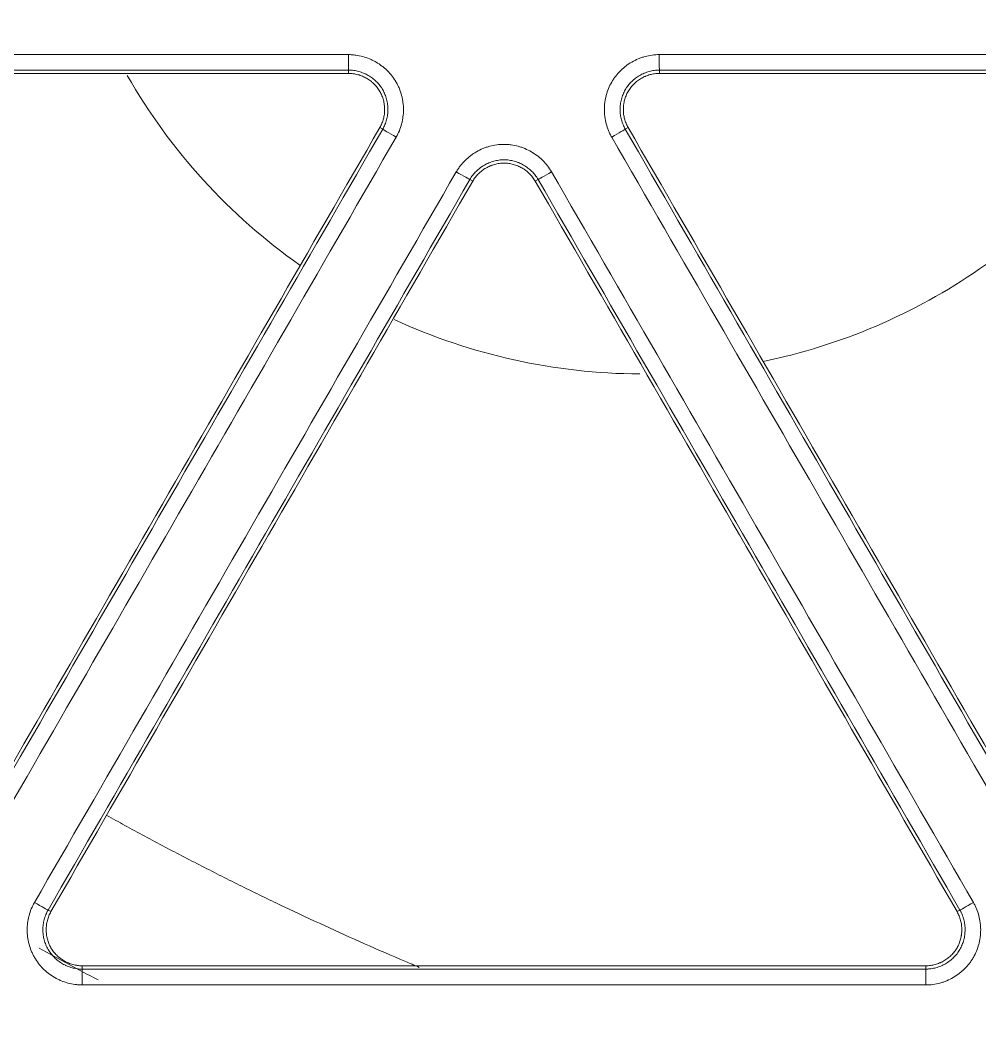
# Model space of a CAD drawing. Header units: inches. Extents: x 405346 to 489838, y -25612 to 14934.
# Drawn here: x 467194.61 to 467223.69, y 4229.95 to 4260.79 of the extents above; entities that cross this region are included whole.
import ezdxf

# ---------------------------------------------------------------- set-up
doc = ezdxf.new("R2010")
doc.units = ezdxf.units.IN
doc.header["$LTSCALE"] = 200
doc.header["$MEASUREMENT"] = 0
doc.layers.add('SS-EQ', color=2, linetype='Continuous', lineweight=20)

# ---------------------------------------------------------------- blocks, each defined once
blk = doc.blocks.new('4way무풍')
at = {"layer": 'SS-EQ'}
for p, q in [((-39.708, -62.242), (-39.708, -62.142)), ((-30.286, -62.142), (-30.286, -62.242)), ((-38.673, -63.933), (-38.76, -63.883)), ((-31.233, -63.883), (-31.32, -63.933)), ((-35.944, -65.509), (-36.031, -65.459)), ((-33.962, -65.459), (-34.049, -65.509)), ((-48.818, -87.607), (-48.732, -87.657)), ((-21.262, -87.657), (-21.175, -87.607)), ((-47.784, -89.299), (-47.784, -89.399)), ((-22.209, -89.399), (-22.209, -89.299))]:
    blk.add_line(p, q, dxfattribs=at)
for centre, radius, start, end in [((-30.8, -53.348), 18.006, 209.8416, 234.7838), ((-9.815, -83.772), 18.954, 83.3178, 124.5963), ((-30.8, -53.348), 18.006, 281.7312, 304.5963), ((-30.8, -53.348), 18.006, 245.307, 269.7385)]:
    blk.add_arc(centre, radius, start, end, dxfattribs=at)
for centre, major_axis, ratio, start_param, end_param in [((-39.708, -61.668), (0, 0.474), 0.006038, 1.581168, 3.106685), ((-30.286, -61.668), (0, 0.474), 0.004562, 1.581364, 3.106686), ((-38.263, -64.17), (0.41, -0.237), 0.012278, 3.176502, 4.712837), ((-31.73, -64.17), (-0.41, -0.237), 0.007153, 1.561195, 3.106685), ((-36.441, -65.222), (-0.41, 0.237), 0.012325, 1.571627, 3.106683), ((-33.552, -65.222), (0.41, 0.237), 0.007159, 3.1765, 4.702486), ((-49.228, -87.37), (0.41, -0.237), 0.016272, 4.713983, 6.248274), ((-20.765, -87.37), (0.41, 0.237), 0.01211, 3.176502, 4.702204), ((-47.784, -89.872), (0, 0.474), 0.00646, 0.034924, 1.586223), ((-22.209, -89.872), (0, 0.474), 0.002922, 0.034907, 1.586852)]:
    blk.add_ellipse(centre, major_axis=major_axis, ratio=ratio, start_param=start_param, end_param=end_param, dxfattribs=at)
for points, knots in [([(-0.032, -346.294), (-6.969, -346.294), (-13.906, -346.294), (-27.78, -346.294), (-34.717, -346.294), (-55.528, -346.294), (-69.403, -346.294), (-97.151, -346.294), (-111.025, -346.294), (-138.774, -346.294), (-152.648, -346.294), (-180.396, -346.294), (-194.27, -346.294), (-215.082, -346.294), (-222.019, -346.294), (-235.893, -346.294), (-242.83, -346.294), (-253.236, -346.294), (-256.704, -346.293), (-263.641, -346.293), (-267.11, -346.294), (-272.313, -346.294), (-274.047, -346.294), (-276.648, -346.294), (-277.515, -346.294), (-279.25, -346.294), (-280.117, -346.293), (-281.418, -346.293), (-281.851, -346.293), (-282.718, -346.293), (-283.152, -346.293), (-283.802, -346.293), (-284.019, -346.294), (-284.453, -346.294), (-284.669, -346.294), (-285.103, -346.294), (-285.32, -346.293), (-285.753, -346.291), (-285.97, -346.288), (-286.62, -346.277), (-287.053, -346.265), (-287.92, -346.232), (-288.353, -346.21), (-289.653, -346.133), (-290.519, -346.062), (-291.817, -345.929), (-292.25, -345.88), (-292.899, -345.799), (-293.116, -345.771), (-293.548, -345.713), (-294.627, -345.561), (-295.697, -345.382), (-298.249, -344.898), (-299.929, -344.504), (-302.417, -343.81), (-304.065, -343.313), (-305.692, -342.746), (-308.116, -341.843), (-309.711, -341.172), (-311.481, -340.336), (-311.677, -340.242), (-312.069, -340.051), (-312.265, -339.955), (-312.85, -339.663), (-313.238, -339.464), (-314.393, -338.857), (-315.91, -338.018), (-317.384, -337.119), (-318.837, -336.19), (-319.553, -335.711), (-320.962, -334.724), (-322.351, -333.708), (-324.369, -332.095), (-326.323, -330.394), (-327.582, -329.2), (-328.355, -328.435), (-328.586, -328.204), (-328.815, -327.971), (-328.968, -327.815), (-329.044, -327.737), (-329.423, -327.345), (-329.723, -327.029), (-330.61, -326.073), (-331.762, -324.777), (-333.398, -322.77), (-334.43, -321.391), (-335.932, -319.291), (-336.873, -317.851), (-338.196, -315.627), (-339.047, -314.124), (-339.838, -312.58), (-340.313, -311.601), (-340.454, -311.306), (-340.593, -311.01), (-340.685, -310.813), (-340.731, -310.713), (-340.958, -310.218), (-341.135, -309.821), (-341.654, -308.624), (-342.309, -307.019), (-343.186, -304.583), (-343.7, -302.939), (-344.419, -300.46), (-344.828, -298.788), (-345.336, -296.251), (-345.487, -295.401), (-345.755, -293.691), (-345.871, -292.831), (-345.994, -291.749), (-346.017, -291.533), (-346.062, -291.099), (-346.083, -290.882), (-346.143, -290.23), (-346.178, -289.796), (-346.239, -288.927), (-346.265, -288.493), (-346.307, -287.624), (-346.324, -287.19), (-346.342, -286.538), (-346.347, -286.321), (-346.354, -285.886), (-346.356, -285.669), (-346.359, -285.235), (-346.359, -285.017), (-346.359, -284.583), (-346.359, -284.366), (-346.358, -283.714), (-346.358, -283.28), (-346.358, -282.411), (-346.358, -281.976), (-346.358, -280.673), (-346.358, -279.804), (-346.359, -278.066), (-346.359, -277.197), (-346.359, -274.59), (-346.359, -272.852), (-346.358, -264.163), (-346.358, -257.211), (-346.359, -236.356), (-346.359, -222.453), (-346.359, -194.646), (-346.359, -180.743), (-346.359, -152.936), (-346.359, -139.033), (-346.359, -111.226), (-346.359, -69.517), (-346.359, -27.807), (-346.359, 0)], [0, 0, 0, 0, 0.03125, 0.03125, 0.0625, 0.0625, 0.125, 0.125, 0.1875, 0.1875, 0.25, 0.25, 0.3125, 0.3125, 0.34375, 0.34375, 0.375, 0.375, 0.390625, 0.390625, 0.40625, 0.40625, 0.414063, 0.414063, 0.417969, 0.417969, 0.421875, 0.421875, 0.423828, 0.423828, 0.425781, 0.425781, 0.426758, 0.426758, 0.427734, 0.427734, 0.428711, 0.428711, 0.429688, 0.429688, 0.431641, 0.431641, 0.433594, 0.433594, 0.4375, 0.4375, 0.439453, 0.439453, 0.44043, 0.44043, 0.441406, 0.445313, 0.445313, 0.453125, 0.453125, 0.457031, 0.460938, 0.460938, 0.46875, 0.46875, 0.469727, 0.469727, 0.470703, 0.470703, 0.472656, 0.472656, 0.476563, 0.480469, 0.480469, 0.484375, 0.484375, 0.488281, 0.492188, 0.496094, 0.5, 0.5, 0.500977, 0.501465, 0.501465, 0.501953, 0.501953, 0.503906, 0.503906, 0.507813, 0.511719, 0.515625, 0.515625, 0.523438, 0.523438, 0.527344, 0.53125, 0.53125, 0.532227, 0.532715, 0.532715, 0.533203, 0.533203, 0.535156, 0.535156, 0.539063, 0.542969, 0.546875, 0.546875, 0.554688, 0.554688, 0.558594, 0.558594, 0.5625, 0.5625, 0.563477, 0.563477, 0.564453, 0.564453, 0.566406, 0.566406, 0.568359, 0.568359, 0.570313, 0.570313, 0.571289, 0.571289, 0.572266, 0.572266, 0.573242, 0.573242, 0.574219, 0.574219, 0.576172, 0.576172, 0.578125, 0.578125, 0.582031, 0.582031, 0.585938, 0.585938, 0.59375, 0.59375, 0.625, 0.625, 0.6875, 0.6875, 0.75, 0.75, 0.8125, 0.8125, 0.875, 1, 1, 1, 1]), ([(-345.164, 0), (-345.164, -27.72), (-345.163, -69.3), (-345.162, -110.879), (-345.161, -138.599), (-345.16, -152.459), (-345.158, -180.179), (-345.157, -194.038), (-345.154, -221.758), (-345.152, -235.618), (-345.147, -256.408), (-345.146, -263.338), (-345.145, -272), (-345.144, -273.733), (-345.144, -276.331), (-345.144, -277.198), (-345.143, -278.93), (-345.142, -279.796), (-345.142, -281.096), (-345.141, -281.529), (-345.141, -282.395), (-345.141, -282.828), (-345.141, -283.694), (-345.141, -284.128), (-345.14, -284.777), (-345.139, -284.994), (-345.136, -285.427), (-345.134, -285.643), (-345.124, -286.293), (-345.113, -286.726), (-345.08, -287.592), (-345.06, -288.025), (-345.009, -288.891), (-344.978, -289.324), (-344.926, -289.973), (-344.898, -290.298), (-344.868, -290.623), (-344.847, -290.839), (-344.836, -290.947), (-344.736, -291.92), (-344.629, -292.78), (-344.379, -294.49), (-344.236, -295.341), (-343.754, -297.876), (-343.361, -299.547), (-342.665, -302.025), (-342.166, -303.667), (-341.312, -306.101), (-340.67, -307.704), (-340.162, -308.899), (-339.901, -309.494), (-339.629, -310.087), (-339.446, -310.481), (-339.353, -310.678), (-338.885, -311.657), (-338.495, -312.43), (-337.684, -313.955), (-337.263, -314.706), (-336.391, -316.189), (-335.94, -316.919), (-335.007, -318.36), (-334.525, -319.069), (-333.532, -320.468), (-332.508, -321.846), (-330.881, -323.85), (-329.735, -325.144), (-328.853, -326.098), (-328.555, -326.413), (-328.177, -326.804), (-328.101, -326.882), (-327.949, -327.038), (-327.721, -327.27), (-327.491, -327.501), (-326.721, -328.264), (-325.466, -329.454), (-323.518, -331.15), (-321.504, -332.756), (-320.119, -333.767), (-318.711, -334.749), (-317.997, -335.224), (-316.546, -336.146), (-315.81, -336.593), (-314.315, -337.455), (-313.557, -337.871), (-312.595, -338.371), (-312.305, -338.52), (-312.014, -338.667), (-311.819, -338.764), (-311.722, -338.813), (-311.235, -339.053), (-310.844, -339.241), (-309.666, -339.791), (-308.875, -340.139), (-307.283, -340.8), (-305.68, -341.425), (-303.244, -342.258), (-301.598, -342.743), (-299.114, -343.417), (-297.436, -343.797), (-294.888, -344.259), (-294.033, -344.395), (-292.957, -344.543), (-292.742, -344.571), (-292.31, -344.625), (-291.663, -344.704), (-291.015, -344.771), (-289.72, -344.892), (-288.856, -344.954), (-287.56, -345.019), (-287.128, -345.036), (-286.48, -345.054), (-286.264, -345.059), (-285.831, -345.067), (-285.615, -345.069), (-285.183, -345.073), (-284.967, -345.074), (-284.534, -345.075), (-284.318, -345.075), (-283.67, -345.076), (-283.237, -345.076), (-282.589, -345.076), (-282.373, -345.076), (-281.94, -345.076), (-281.724, -345.076), (-281.075, -345.076), (-280.643, -345.077), (-279.346, -345.077), (-278.481, -345.078), (-276.752, -345.079), (-275.887, -345.079), (-273.293, -345.079), (-271.563, -345.08), (-262.916, -345.081), (-255.998, -345.082), (-242.162, -345.085), (-235.244, -345.086), (-221.408, -345.089), (-214.49, -345.09), (-193.736, -345.092), (-179.9, -345.094), (-152.228, -345.096), (-138.392, -345.096), (-110.72, -345.097), (-96.884, -345.098), (-69.212, -345.098), (-55.376, -345.099), (-34.622, -345.099), (-27.704, -345.099), (-13.868, -345.099), (-6.95, -345.099), (-0.032, -345.099)], [0, 0, 0, 0, 0.125, 0.1875, 0.1875, 0.25, 0.25, 0.3125, 0.3125, 0.375, 0.375, 0.40625, 0.40625, 0.414063, 0.414063, 0.417969, 0.417969, 0.421875, 0.421875, 0.423828, 0.423828, 0.425781, 0.425781, 0.427734, 0.427734, 0.428711, 0.428711, 0.429688, 0.429688, 0.431641, 0.431641, 0.433594, 0.433594, 0.435547, 0.435547, 0.436523, 0.437012, 0.437012, 0.4375, 0.4375, 0.441406, 0.441406, 0.445313, 0.445313, 0.453125, 0.453125, 0.457031, 0.460938, 0.464844, 0.464844, 0.466797, 0.467773, 0.467773, 0.46875, 0.46875, 0.472656, 0.472656, 0.476563, 0.476563, 0.480469, 0.480469, 0.484375, 0.484375, 0.488281, 0.492188, 0.496094, 0.496094, 0.498047, 0.498047, 0.498535, 0.498535, 0.499023, 0.5, 0.5, 0.503906, 0.507813, 0.511719, 0.515625, 0.515625, 0.519531, 0.519531, 0.523438, 0.523438, 0.527344, 0.527344, 0.52832, 0.528809, 0.528809, 0.529297, 0.529297, 0.53125, 0.53125, 0.535156, 0.535156, 0.539063, 0.542969, 0.546875, 0.546875, 0.554688, 0.554688, 0.558594, 0.558594, 0.55957, 0.55957, 0.560547, 0.5625, 0.5625, 0.566406, 0.566406, 0.568359, 0.568359, 0.569336, 0.569336, 0.570313, 0.570313, 0.571289, 0.571289, 0.572266, 0.572266, 0.574219, 0.574219, 0.575195, 0.575195, 0.576172, 0.576172, 0.578125, 0.578125, 0.582031, 0.582031, 0.585938, 0.585938, 0.59375, 0.59375, 0.625, 0.625, 0.65625, 0.65625, 0.6875, 0.6875, 0.75, 0.75, 0.8125, 0.8125, 0.875, 0.875, 0.9375, 0.9375, 0.96875, 0.96875, 1, 1, 1, 1]), ([(-39.71, -61.673), (-39.674, -61.673), (-39.637, -61.674), (-39.564, -61.679), (-39.528, -61.683), (-39.419, -61.698), (-39.278, -61.727), (-39.14, -61.774), (-39.056, -61.809), (-39.039, -61.817), (-39.006, -61.832), (-38.956, -61.856), (-38.908, -61.881), (-38.814, -61.936), (-38.754, -61.976), (-38.667, -62.042), (-38.639, -62.065), (-38.598, -62.101), (-38.584, -62.113), (-38.557, -62.138), (-38.544, -62.151), (-38.479, -62.215), (-38.383, -62.324), (-38.302, -62.444), (-38.248, -62.539), (-38.23, -62.572), (-38.198, -62.637), (-38.183, -62.67), (-38.142, -62.771), (-38.119, -62.84), (-38.091, -62.945), (-38.083, -62.98), (-38.073, -63.034), (-38.07, -63.052), (-38.064, -63.088), (-38.061, -63.106), (-38.049, -63.197), (-38.04, -63.342), (-38.049, -63.486), (-38.061, -63.577), (-38.064, -63.595), (-38.07, -63.631), (-38.073, -63.649), (-38.083, -63.703), (-38.091, -63.738), (-38.119, -63.844), (-38.142, -63.912), (-38.197, -64.046), (-38.229, -64.112), (-38.266, -64.175)], [0, 0, 0, 0, 0.03125, 0.03125, 0.0625, 0.0625, 0.125, 0.1875, 0.1875, 0.203125, 0.203125, 0.21875, 0.25, 0.25, 0.3125, 0.3125, 0.34375, 0.34375, 0.359375, 0.359375, 0.375, 0.375, 0.4375, 0.5, 0.5, 0.53125, 0.53125, 0.5625, 0.5625, 0.625, 0.625, 0.65625, 0.65625, 0.671875, 0.671875, 0.6875, 0.6875, 0.75, 0.8125, 0.8125, 0.828125, 0.828125, 0.84375, 0.84375, 0.875, 0.875, 0.9375, 0.9375, 1, 1, 1, 1]), ([(-31.732, -64.175), (-31.751, -64.143), (-31.768, -64.111), (-31.8, -64.045), (-31.815, -64.012), (-31.856, -63.911), (-31.902, -63.773), (-31.93, -63.631), (-31.942, -63.54), (-31.944, -63.522), (-31.947, -63.486), (-31.951, -63.431), (-31.953, -63.376), (-31.953, -63.268), (-31.948, -63.195), (-31.934, -63.087), (-31.929, -63.051), (-31.918, -62.998), (-31.914, -62.98), (-31.906, -62.944), (-31.902, -62.926), (-31.879, -62.838), (-31.832, -62.701), (-31.769, -62.57), (-31.714, -62.475), (-31.694, -62.444), (-31.654, -62.384), (-31.632, -62.354), (-31.566, -62.268), (-31.518, -62.214), (-31.441, -62.137), (-31.401, -62.1), (-31.359, -62.065), (-31.331, -62.042), (-31.316, -62.031), (-31.244, -61.975), (-31.123, -61.895), (-30.993, -61.83), (-30.909, -61.795), (-30.892, -61.788), (-30.858, -61.775), (-30.84, -61.769), (-30.788, -61.751), (-30.753, -61.741), (-30.648, -61.712), (-30.577, -61.698), (-30.434, -61.678), (-30.361, -61.673), (-30.288, -61.673)], [0, 0, 0, 0, 0.03125, 0.03125, 0.0625, 0.0625, 0.125, 0.1875, 0.1875, 0.203125, 0.203125, 0.21875, 0.25, 0.25, 0.3125, 0.3125, 0.34375, 0.34375, 0.359375, 0.359375, 0.375, 0.375, 0.4375, 0.5, 0.5, 0.53125, 0.53125, 0.5625, 0.5625, 0.625, 0.625, 0.65625, 0.671875, 0.671875, 0.6875, 0.6875, 0.75, 0.8125, 0.8125, 0.828125, 0.828125, 0.84375, 0.84375, 0.875, 0.875, 0.9375, 0.9375, 1, 1, 1, 1]), ([(-38.673, -63.933), (-38.672, -63.931), (-38.67, -63.928), (-38.667, -63.922), (-38.662, -63.913), (-38.651, -63.893), (-38.63, -63.853), (-38.615, -63.817), (-38.585, -63.745), (-38.569, -63.696), (-38.549, -63.621), (-38.543, -63.595), (-38.533, -63.544), (-38.529, -63.518), (-38.519, -63.44), (-38.512, -63.337), (-38.519, -63.233), (-38.527, -63.168), (-38.529, -63.155), (-38.533, -63.129), (-38.54, -63.09), (-38.549, -63.052), (-38.568, -62.977), (-38.585, -62.928), (-38.614, -62.856), (-38.625, -62.832), (-38.648, -62.785), (-38.66, -62.762), (-38.699, -62.694), (-38.728, -62.651), (-38.792, -62.569), (-38.826, -62.53), (-38.882, -62.475), (-38.901, -62.457), (-38.941, -62.423), (-38.961, -62.406), (-39.023, -62.359), (-39.066, -62.33), (-39.134, -62.292), (-39.168, -62.273), (-39.203, -62.256), (-39.227, -62.245), (-39.239, -62.24), (-39.3, -62.215), (-39.398, -62.181), (-39.499, -62.16), (-39.577, -62.149), (-39.603, -62.146), (-39.642, -62.144), (-39.655, -62.143), (-39.675, -62.142), (-39.685, -62.142), (-39.695, -62.142), (-39.701, -62.142), (-39.704, -62.142), (-39.708, -62.142)], [0, 0, 0, 0, 0.003906, 0.003906, 0.007813, 0.015625, 0.03125, 0.0625, 0.0625, 0.125, 0.125, 0.15625, 0.15625, 0.1875, 0.1875, 0.25, 0.3125, 0.3125, 0.328125, 0.328125, 0.34375, 0.375, 0.375, 0.4375, 0.4375, 0.46875, 0.46875, 0.5, 0.5, 0.5625, 0.5625, 0.625, 0.625, 0.65625, 0.65625, 0.6875, 0.6875, 0.75, 0.75, 0.78125, 0.796875, 0.796875, 0.8125, 0.8125, 0.875, 0.9375, 0.9375, 0.96875, 0.96875, 0.984375, 0.984375, 0.992187, 0.996094, 0.996094, 1, 1, 1, 1]), ([(-39.708, -62.242), (-39.66, -62.242), (-39.612, -62.245), (-39.518, -62.258), (-39.471, -62.268), (-39.402, -62.287), (-39.38, -62.294), (-39.334, -62.309), (-39.312, -62.318), (-39.246, -62.346), (-39.16, -62.388), (-39.081, -62.441), (-39.033, -62.477), (-39.024, -62.485), (-39.005, -62.5), (-38.978, -62.523), (-38.951, -62.547), (-38.901, -62.597), (-38.869, -62.633), (-38.826, -62.689), (-38.812, -62.708), (-38.785, -62.748), (-38.772, -62.768), (-38.736, -62.831), (-38.694, -62.916), (-38.664, -63.006), (-38.646, -63.076), (-38.641, -63.099), (-38.631, -63.146), (-38.628, -63.17), (-38.619, -63.241), (-38.615, -63.288), (-38.615, -63.36), (-38.616, -63.383), (-38.619, -63.431), (-38.621, -63.455), (-38.631, -63.526), (-38.649, -63.62), (-38.679, -63.71), (-38.715, -63.798), (-38.736, -63.842), (-38.76, -63.883)], [0, 0, 0, 0, 0.0625, 0.0625, 0.125, 0.125, 0.15625, 0.15625, 0.1875, 0.1875, 0.25, 0.3125, 0.3125, 0.328125, 0.328125, 0.34375, 0.375, 0.375, 0.4375, 0.4375, 0.46875, 0.46875, 0.5, 0.5, 0.5625, 0.625, 0.625, 0.65625, 0.65625, 0.6875, 0.6875, 0.75, 0.75, 0.78125, 0.78125, 0.8125, 0.8125, 0.875, 0.9375, 0.9375, 1, 1, 1, 1]), ([(-30.286, -62.142), (-30.289, -62.142), (-30.292, -62.142), (-30.299, -62.142), (-30.309, -62.142), (-30.332, -62.143), (-30.377, -62.145), (-30.416, -62.149), (-30.493, -62.159), (-30.544, -62.17), (-30.619, -62.19), (-30.644, -62.198), (-30.694, -62.215), (-30.718, -62.225), (-30.79, -62.255), (-30.883, -62.301), (-30.97, -62.358), (-31.022, -62.398), (-31.032, -62.406), (-31.052, -62.423), (-31.082, -62.448), (-31.111, -62.475), (-31.166, -62.529), (-31.201, -62.568), (-31.248, -62.629), (-31.264, -62.651), (-31.293, -62.694), (-31.307, -62.716), (-31.346, -62.784), (-31.369, -62.831), (-31.408, -62.927), (-31.424, -62.976), (-31.444, -63.052), (-31.45, -63.077), (-31.46, -63.129), (-31.464, -63.155), (-31.474, -63.232), (-31.477, -63.284), (-31.477, -63.361), (-31.476, -63.387), (-31.474, -63.426), (-31.473, -63.439), (-31.471, -63.466), (-31.469, -63.479), (-31.461, -63.544), (-31.441, -63.646), (-31.408, -63.744), (-31.379, -63.816), (-31.368, -63.84), (-31.351, -63.876), (-31.345, -63.887), (-31.336, -63.905), (-31.331, -63.913), (-31.326, -63.922), (-31.323, -63.928), (-31.321, -63.931), (-31.32, -63.933)], [0, 0, 0, 0, 0.003906, 0.003906, 0.007812, 0.015625, 0.03125, 0.0625, 0.0625, 0.125, 0.125, 0.15625, 0.15625, 0.1875, 0.1875, 0.25, 0.3125, 0.3125, 0.328125, 0.328125, 0.34375, 0.375, 0.375, 0.4375, 0.4375, 0.46875, 0.46875, 0.5, 0.5, 0.5625, 0.5625, 0.625, 0.625, 0.65625, 0.65625, 0.6875, 0.6875, 0.75, 0.75, 0.78125, 0.78125, 0.796875, 0.796875, 0.8125, 0.8125, 0.875, 0.9375, 0.9375, 0.96875, 0.96875, 0.984375, 0.984375, 0.992187, 0.996094, 0.996094, 1, 1, 1, 1]), ([(-31.233, -63.883), (-31.258, -63.842), (-31.278, -63.799), (-31.314, -63.711), (-31.329, -63.666), (-31.347, -63.597), (-31.353, -63.573), (-31.362, -63.526), (-31.366, -63.502), (-31.375, -63.431), (-31.381, -63.336), (-31.375, -63.241), (-31.367, -63.182), (-31.365, -63.17), (-31.362, -63.146), (-31.355, -63.111), (-31.347, -63.076), (-31.329, -63.007), (-31.314, -62.962), (-31.288, -62.896), (-31.278, -62.874), (-31.257, -62.831), (-31.246, -62.81), (-31.21, -62.748), (-31.156, -62.669), (-31.093, -62.598), (-31.042, -62.547), (-31.025, -62.531), (-30.989, -62.499), (-30.97, -62.484), (-30.913, -62.441), (-30.874, -62.414), (-30.812, -62.379), (-30.78, -62.362), (-30.748, -62.346), (-30.726, -62.336), (-30.715, -62.332), (-30.66, -62.308), (-30.57, -62.277), (-30.477, -62.258), (-30.382, -62.245), (-30.334, -62.242), (-30.286, -62.242)], [0, 0, 0, 0, 0.0625, 0.0625, 0.125, 0.125, 0.15625, 0.15625, 0.1875, 0.1875, 0.25, 0.3125, 0.3125, 0.328125, 0.328125, 0.34375, 0.375, 0.375, 0.4375, 0.4375, 0.46875, 0.46875, 0.5, 0.5, 0.5625, 0.625, 0.625, 0.65625, 0.65625, 0.6875, 0.6875, 0.75, 0.75, 0.78125, 0.796875, 0.796875, 0.8125, 0.8125, 0.875, 0.9375, 0.9375, 1, 1, 1, 1]), ([(-36.444, -65.227), (-36.425, -65.196), (-36.406, -65.164), (-36.365, -65.104), (-36.343, -65.074), (-36.277, -64.988), (-36.181, -64.879), (-36.071, -64.784), (-35.998, -64.729), (-35.984, -64.718), (-35.954, -64.696), (-35.909, -64.665), (-35.862, -64.637), (-35.768, -64.582), (-35.703, -64.55), (-35.603, -64.508), (-35.569, -64.495), (-35.517, -64.478), (-35.499, -64.472), (-35.464, -64.461), (-35.447, -64.456), (-35.359, -64.432), (-35.217, -64.403), (-35.072, -64.393), (-34.962, -64.393), (-34.926, -64.395), (-34.853, -64.4), (-34.817, -64.403), (-34.709, -64.418), (-34.638, -64.432), (-34.533, -64.461), (-34.498, -64.472), (-34.447, -64.489), (-34.429, -64.496), (-34.395, -64.509), (-34.378, -64.515), (-34.294, -64.551), (-34.164, -64.615), (-34.043, -64.695), (-33.971, -64.751), (-33.956, -64.762), (-33.928, -64.785), (-33.914, -64.797), (-33.872, -64.833), (-33.846, -64.858), (-33.768, -64.935), (-33.72, -64.989), (-33.632, -65.103), (-33.591, -65.164), (-33.555, -65.227)], [0, 0, 0, 0, 0.03125, 0.03125, 0.0625, 0.0625, 0.125, 0.1875, 0.1875, 0.203125, 0.203125, 0.21875, 0.25, 0.25, 0.3125, 0.3125, 0.34375, 0.34375, 0.359375, 0.359375, 0.375, 0.375, 0.4375, 0.5, 0.5, 0.53125, 0.53125, 0.5625, 0.5625, 0.625, 0.625, 0.65625, 0.65625, 0.671875, 0.671875, 0.6875, 0.6875, 0.75, 0.8125, 0.8125, 0.828125, 0.828125, 0.84375, 0.84375, 0.875, 0.875, 0.9375, 0.9375, 1, 1, 1, 1]), ([(-33.962, -65.459), (-33.964, -65.456), (-33.966, -65.453), (-33.969, -65.448), (-33.974, -65.439), (-33.986, -65.42), (-34.011, -65.381), (-34.034, -65.35), (-34.081, -65.288), (-34.116, -65.25), (-34.171, -65.195), (-34.19, -65.177), (-34.23, -65.142), (-34.25, -65.126), (-34.312, -65.079), (-34.399, -65.021), (-34.492, -64.975), (-34.552, -64.95), (-34.564, -64.945), (-34.589, -64.935), (-34.626, -64.922), (-34.663, -64.91), (-34.738, -64.89), (-34.789, -64.879), (-34.866, -64.869), (-34.892, -64.866), (-34.944, -64.863), (-34.97, -64.862), (-35.049, -64.862), (-35.101, -64.865), (-35.203, -64.879), (-35.254, -64.89), (-35.33, -64.91), (-35.355, -64.918), (-35.404, -64.935), (-35.429, -64.945), (-35.501, -64.975), (-35.547, -64.998), (-35.614, -65.037), (-35.648, -65.057), (-35.68, -65.079), (-35.701, -65.095), (-35.712, -65.102), (-35.764, -65.142), (-35.842, -65.21), (-35.911, -65.288), (-35.959, -65.349), (-35.975, -65.37), (-35.997, -65.403), (-36.004, -65.414), (-36.014, -65.431), (-36.019, -65.439), (-36.024, -65.448), (-36.028, -65.453), (-36.029, -65.456), (-36.031, -65.459)], [0, 0, 0, 0, 0.003906, 0.003906, 0.007812, 0.015625, 0.03125, 0.0625, 0.0625, 0.125, 0.125, 0.15625, 0.15625, 0.1875, 0.1875, 0.25, 0.3125, 0.3125, 0.328125, 0.328125, 0.34375, 0.375, 0.375, 0.4375, 0.4375, 0.46875, 0.46875, 0.5, 0.5, 0.5625, 0.5625, 0.625, 0.625, 0.65625, 0.65625, 0.6875, 0.6875, 0.75, 0.75, 0.78125, 0.796875, 0.796875, 0.8125, 0.8125, 0.875, 0.9375, 0.9375, 0.96875, 0.96875, 0.984375, 0.984375, 0.992188, 0.996094, 0.996094, 1, 1, 1, 1]), ([(-35.944, -65.509), (-35.92, -65.467), (-35.894, -65.428), (-35.836, -65.353), (-35.804, -65.317), (-35.753, -65.267), (-35.736, -65.251), (-35.699, -65.219), (-35.681, -65.204), (-35.624, -65.161), (-35.544, -65.108), (-35.459, -65.066), (-35.404, -65.042), (-35.392, -65.038), (-35.37, -65.029), (-35.336, -65.017), (-35.302, -65.007), (-35.233, -64.988), (-35.187, -64.978), (-35.116, -64.968), (-35.093, -64.966), (-35.045, -64.963), (-35.021, -64.962), (-34.949, -64.962), (-34.854, -64.968), (-34.761, -64.987), (-34.692, -65.006), (-34.669, -65.013), (-34.623, -65.029), (-34.601, -65.038), (-34.535, -65.065), (-34.492, -65.086), (-34.431, -65.122), (-34.4, -65.141), (-34.37, -65.161), (-34.351, -65.175), (-34.341, -65.182), (-34.293, -65.218), (-34.222, -65.281), (-34.159, -65.352), (-34.1, -65.427), (-34.073, -65.467), (-34.049, -65.509)], [0, 0, 0, 0, 0.0625, 0.0625, 0.125, 0.125, 0.15625, 0.15625, 0.1875, 0.1875, 0.25, 0.3125, 0.3125, 0.328125, 0.328125, 0.34375, 0.375, 0.375, 0.4375, 0.4375, 0.46875, 0.46875, 0.5, 0.5, 0.5625, 0.625, 0.625, 0.65625, 0.65625, 0.6875, 0.6875, 0.75, 0.75, 0.78125, 0.796875, 0.796875, 0.8125, 0.8125, 0.875, 0.9375, 0.9375, 1, 1, 1, 1]), ([(-37.564, -89.346), (-37.71, -89.284), (-38.265, -89.049), (-39.226, -88.632), (-40.444, -88.083), (-41.66, -87.515), (-42.873, -86.927), (-44.083, -86.319), (-45.29, -85.691), (-46.275, -85.161), (-46.857, -84.84), (-47.041, -84.739)], [0, 0, 0, 0, 0.04527, 0.171413, 0.298134, 0.425432, 0.553309, 0.681758, 0.810764, 0.940311, 1, 1, 1, 1]), ([(-47.787, -89.879), (-47.824, -89.879), (-47.86, -89.878), (-47.934, -89.873), (-47.97, -89.869), (-48.078, -89.855), (-48.22, -89.826), (-48.357, -89.778), (-48.442, -89.743), (-48.458, -89.736), (-48.492, -89.721), (-48.541, -89.697), (-48.589, -89.671), (-48.683, -89.617), (-48.744, -89.577), (-48.83, -89.511), (-48.859, -89.488), (-48.9, -89.452), (-48.914, -89.439), (-48.94, -89.414), (-48.954, -89.402), (-49.018, -89.337), (-49.114, -89.229), (-49.195, -89.108), (-49.25, -89.013), (-49.267, -88.981), (-49.299, -88.915), (-49.314, -88.882), (-49.355, -88.782), (-49.378, -88.713), (-49.406, -88.608), (-49.414, -88.573), (-49.425, -88.519), (-49.428, -88.501), (-49.434, -88.465), (-49.436, -88.447), (-49.448, -88.356), (-49.457, -88.211), (-49.448, -88.066), (-49.436, -87.976), (-49.434, -87.958), (-49.428, -87.922), (-49.425, -87.904), (-49.414, -87.85), (-49.406, -87.814), (-49.378, -87.709), (-49.355, -87.64), (-49.3, -87.506), (-49.268, -87.441), (-49.232, -87.377)], [0, 0, 0, 0, 0.03125, 0.03125, 0.0625, 0.0625, 0.125, 0.1875, 0.1875, 0.203125, 0.203125, 0.21875, 0.25, 0.25, 0.3125, 0.3125, 0.34375, 0.34375, 0.359375, 0.359375, 0.375, 0.375, 0.4375, 0.5, 0.5, 0.53125, 0.53125, 0.5625, 0.5625, 0.625, 0.625, 0.65625, 0.65625, 0.671875, 0.671875, 0.6875, 0.6875, 0.75, 0.8125, 0.8125, 0.828125, 0.828125, 0.84375, 0.84375, 0.875, 0.875, 0.9375, 0.9375, 1, 1, 1, 1]), ([(-20.766, -87.378), (-20.748, -87.41), (-20.731, -87.442), (-20.698, -87.508), (-20.683, -87.541), (-20.642, -87.642), (-20.596, -87.779), (-20.569, -87.922), (-20.557, -88.013), (-20.555, -88.031), (-20.551, -88.067), (-20.547, -88.122), (-20.545, -88.176), (-20.545, -88.285), (-20.55, -88.358), (-20.564, -88.466), (-20.57, -88.502), (-20.58, -88.555), (-20.584, -88.573), (-20.592, -88.609), (-20.597, -88.627), (-20.62, -88.715), (-20.666, -88.852), (-20.73, -88.983), (-20.785, -89.078), (-20.804, -89.109), (-20.845, -89.169), (-20.866, -89.199), (-20.933, -89.285), (-20.981, -89.339), (-21.058, -89.416), (-21.098, -89.453), (-21.139, -89.488), (-21.168, -89.511), (-21.182, -89.522), (-21.255, -89.578), (-21.376, -89.658), (-21.506, -89.723), (-21.59, -89.758), (-21.607, -89.765), (-21.641, -89.778), (-21.658, -89.784), (-21.71, -89.802), (-21.745, -89.812), (-21.85, -89.841), (-21.921, -89.855), (-22.065, -89.875), (-22.137, -89.88), (-22.211, -89.88)], [0, 0, 0, 0, 0.03125, 0.03125, 0.0625, 0.0625, 0.125, 0.1875, 0.1875, 0.203125, 0.203125, 0.21875, 0.25, 0.25, 0.3125, 0.3125, 0.34375, 0.34375, 0.359375, 0.359375, 0.375, 0.375, 0.4375, 0.5, 0.5, 0.53125, 0.53125, 0.5625, 0.5625, 0.625, 0.625, 0.65625, 0.671875, 0.671875, 0.6875, 0.6875, 0.75, 0.8125, 0.8125, 0.828125, 0.828125, 0.84375, 0.84375, 0.875, 0.875, 0.9375, 0.9375, 1, 1, 1, 1]), ([(-48.818, -87.607), (-48.82, -87.61), (-48.822, -87.613), (-48.825, -87.619), (-48.83, -87.627), (-48.841, -87.648), (-48.861, -87.688), (-48.877, -87.724), (-48.907, -87.796), (-48.923, -87.845), (-48.943, -87.92), (-48.949, -87.946), (-48.959, -87.997), (-48.963, -88.023), (-48.973, -88.101), (-48.979, -88.204), (-48.973, -88.308), (-48.964, -88.373), (-48.962, -88.386), (-48.958, -88.412), (-48.951, -88.45), (-48.943, -88.488), (-48.923, -88.563), (-48.907, -88.613), (-48.877, -88.685), (-48.867, -88.708), (-48.844, -88.755), (-48.831, -88.779), (-48.792, -88.847), (-48.763, -88.89), (-48.7, -88.971), (-48.665, -89.01), (-48.61, -89.065), (-48.59, -89.083), (-48.551, -89.117), (-48.531, -89.134), (-48.469, -89.181), (-48.425, -89.21), (-48.358, -89.249), (-48.324, -89.267), (-48.288, -89.284), (-48.264, -89.295), (-48.252, -89.3), (-48.192, -89.326), (-48.094, -89.36), (-47.992, -89.381), (-47.915, -89.391), (-47.889, -89.394), (-47.85, -89.397), (-47.837, -89.397), (-47.817, -89.398), (-47.807, -89.398), (-47.797, -89.398), (-47.791, -89.399), (-47.787, -89.399), (-47.784, -89.399)], [0, 0, 0, 0, 0.003906, 0.003906, 0.007813, 0.015625, 0.03125, 0.0625, 0.0625, 0.125, 0.125, 0.15625, 0.15625, 0.1875, 0.1875, 0.25, 0.3125, 0.3125, 0.328125, 0.328125, 0.34375, 0.375, 0.375, 0.4375, 0.4375, 0.46875, 0.46875, 0.5, 0.5, 0.5625, 0.5625, 0.625, 0.625, 0.65625, 0.65625, 0.6875, 0.6875, 0.75, 0.75, 0.78125, 0.796875, 0.796875, 0.8125, 0.8125, 0.875, 0.9375, 0.9375, 0.96875, 0.96875, 0.984375, 0.984375, 0.992188, 0.996094, 0.996094, 1, 1, 1, 1]), ([(-47.784, -89.299), (-47.832, -89.299), (-47.88, -89.296), (-47.974, -89.283), (-48.02, -89.273), (-48.089, -89.254), (-48.112, -89.247), (-48.158, -89.232), (-48.18, -89.223), (-48.246, -89.195), (-48.331, -89.153), (-48.411, -89.1), (-48.459, -89.064), (-48.468, -89.056), (-48.487, -89.041), (-48.514, -89.018), (-48.54, -88.994), (-48.591, -88.944), (-48.623, -88.908), (-48.666, -88.852), (-48.68, -88.833), (-48.707, -88.793), (-48.72, -88.773), (-48.756, -88.71), (-48.798, -88.625), (-48.828, -88.535), (-48.846, -88.465), (-48.851, -88.442), (-48.86, -88.395), (-48.864, -88.371), (-48.873, -88.3), (-48.876, -88.253), (-48.876, -88.181), (-48.876, -88.158), (-48.873, -88.11), (-48.87, -88.086), (-48.861, -88.014), (-48.843, -87.921), (-48.813, -87.831), (-48.777, -87.743), (-48.756, -87.699), (-48.732, -87.657)], [0, 0, 0, 0, 0.0625, 0.0625, 0.125, 0.125, 0.15625, 0.15625, 0.1875, 0.1875, 0.25, 0.3125, 0.3125, 0.328125, 0.328125, 0.34375, 0.375, 0.375, 0.4375, 0.4375, 0.46875, 0.46875, 0.5, 0.5, 0.5625, 0.625, 0.625, 0.65625, 0.65625, 0.6875, 0.6875, 0.75, 0.75, 0.78125, 0.78125, 0.8125, 0.8125, 0.875, 0.9375, 0.9375, 1, 1, 1, 1]), ([(-22.209, -89.399), (-22.206, -89.399), (-22.203, -89.399), (-22.196, -89.398), (-22.186, -89.398), (-22.163, -89.398), (-22.118, -89.395), (-22.079, -89.391), (-22.002, -89.381), (-21.951, -89.371), (-21.876, -89.35), (-21.851, -89.342), (-21.802, -89.325), (-21.777, -89.316), (-21.705, -89.286), (-21.612, -89.24), (-21.525, -89.182), (-21.473, -89.142), (-21.463, -89.134), (-21.443, -89.118), (-21.413, -89.092), (-21.384, -89.066), (-21.329, -89.011), (-21.294, -88.973), (-21.247, -88.911), (-21.231, -88.89), (-21.202, -88.847), (-21.188, -88.824), (-21.149, -88.756), (-21.126, -88.71), (-21.087, -88.614), (-21.071, -88.565), (-21.051, -88.489), (-21.045, -88.463), (-21.035, -88.412), (-21.031, -88.386), (-21.021, -88.309), (-21.018, -88.257), (-21.018, -88.179), (-21.018, -88.153), (-21.021, -88.114), (-21.022, -88.101), (-21.024, -88.075), (-21.026, -88.062), (-21.034, -87.997), (-21.054, -87.895), (-21.086, -87.797), (-21.116, -87.724), (-21.126, -87.701), (-21.144, -87.665), (-21.15, -87.653), (-21.159, -87.636), (-21.164, -87.627), (-21.168, -87.619), (-21.172, -87.613), (-21.173, -87.61), (-21.175, -87.607)], [0, 0, 0, 0, 0.003906, 0.003906, 0.007812, 0.015625, 0.03125, 0.0625, 0.0625, 0.125, 0.125, 0.15625, 0.15625, 0.1875, 0.1875, 0.25, 0.3125, 0.3125, 0.328125, 0.328125, 0.34375, 0.375, 0.375, 0.4375, 0.4375, 0.46875, 0.46875, 0.5, 0.5, 0.5625, 0.5625, 0.625, 0.625, 0.65625, 0.65625, 0.6875, 0.6875, 0.75, 0.75, 0.78125, 0.78125, 0.796875, 0.796875, 0.8125, 0.8125, 0.875, 0.9375, 0.9375, 0.96875, 0.96875, 0.984375, 0.984375, 0.992188, 0.996094, 0.996094, 1, 1, 1, 1]), ([(-21.262, -87.657), (-21.238, -87.699), (-21.217, -87.742), (-21.181, -87.83), (-21.166, -87.875), (-21.148, -87.944), (-21.142, -87.968), (-21.133, -88.015), (-21.129, -88.038), (-21.12, -88.11), (-21.114, -88.204), (-21.12, -88.3), (-21.128, -88.359), (-21.13, -88.371), (-21.133, -88.395), (-21.14, -88.43), (-21.148, -88.465), (-21.166, -88.534), (-21.181, -88.579), (-21.207, -88.645), (-21.217, -88.667), (-21.238, -88.71), (-21.25, -88.731), (-21.286, -88.793), (-21.339, -88.872), (-21.402, -88.943), (-21.453, -88.994), (-21.47, -89.01), (-21.507, -89.042), (-21.525, -89.057), (-21.582, -89.1), (-21.621, -89.126), (-21.683, -89.162), (-21.715, -89.179), (-21.747, -89.195), (-21.769, -89.205), (-21.78, -89.209), (-21.835, -89.233), (-21.925, -89.264), (-22.018, -89.283), (-22.113, -89.296), (-22.161, -89.299), (-22.209, -89.299)], [0, 0, 0, 0, 0.0625, 0.0625, 0.125, 0.125, 0.15625, 0.15625, 0.1875, 0.1875, 0.25, 0.3125, 0.3125, 0.328125, 0.328125, 0.34375, 0.375, 0.375, 0.4375, 0.4375, 0.46875, 0.46875, 0.5, 0.5, 0.5625, 0.625, 0.625, 0.65625, 0.65625, 0.6875, 0.6875, 0.75, 0.75, 0.78125, 0.796875, 0.796875, 0.8125, 0.8125, 0.875, 0.9375, 0.9375, 1, 1, 1, 1])]:
    blk.add_open_spline(points, degree=3, knots=knots, dxfattribs=at)
for points in [[(-65.287, -61.673), (-56.762, -61.673), (-48.236, -61.673), (-39.71, -61.673)], [(-30.288, -61.673), (-21.762, -61.673), (-13.237, -61.673), (-4.711, -61.673)], [(-39.708, -62.242), (-48.233, -62.242), (-56.758, -62.242), (-65.283, -62.242)], [(-39.708, -62.142), (-48.233, -62.142), (-56.758, -62.142), (-65.282, -62.142)], [(-4.711, -62.142), (-13.236, -62.142), (-21.761, -62.142), (-30.286, -62.142)], [(-4.711, -62.242), (-13.236, -62.242), (-21.761, -62.242), (-30.286, -62.242)], [(-51.547, -86.032), (-47.285, -78.649), (-43.023, -71.266), (-38.76, -63.883)], [(-51.461, -86.082), (-47.199, -78.699), (-42.936, -71.316), (-38.673, -63.933)], [(-31.32, -63.933), (-27.057, -71.316), (-22.795, -78.699), (-18.532, -86.082)], [(-31.233, -63.883), (-26.971, -71.266), (-22.708, -78.649), (-18.446, -86.032)], [(-38.266, -64.175), (-42.529, -71.559), (-46.791, -78.942), (-51.054, -86.325)], [(-18.944, -86.326), (-23.206, -78.942), (-27.469, -71.559), (-31.732, -64.175)], [(-49.232, -87.377), (-44.969, -79.994), (-40.706, -72.611), (-36.444, -65.227)], [(-33.555, -65.227), (-29.292, -72.611), (-25.029, -79.994), (-20.766, -87.378)], [(-36.031, -65.459), (-40.294, -72.842), (-44.556, -80.225), (-48.818, -87.607)], [(-35.944, -65.509), (-40.207, -72.892), (-44.47, -80.275), (-48.732, -87.657)], [(-21.262, -87.657), (-25.524, -80.275), (-29.786, -72.892), (-34.049, -65.509)], [(-21.175, -87.607), (-25.437, -80.225), (-29.7, -72.842), (-33.962, -65.459)], [(-49.092, -88.76), (-48.5, -89.088), (-47.904, -89.41), (-47.305, -89.726)], [(-47.784, -89.299), (-39.259, -89.299), (-30.734, -89.299), (-22.209, -89.299)], [(-47.784, -89.399), (-39.259, -89.399), (-30.734, -89.399), (-22.209, -89.399)], [(-22.211, -89.88), (-30.736, -89.88), (-39.262, -89.88), (-47.787, -89.879)]]:
    blk.add_open_spline(points, degree=3, dxfattribs=at)

msp = doc.modelspace()

# ---------------------------------------------------------------- block references
msp.add_blockref('4way무풍', (467244.268, 4321.426))

doc.saveas('drawing.dxf')
